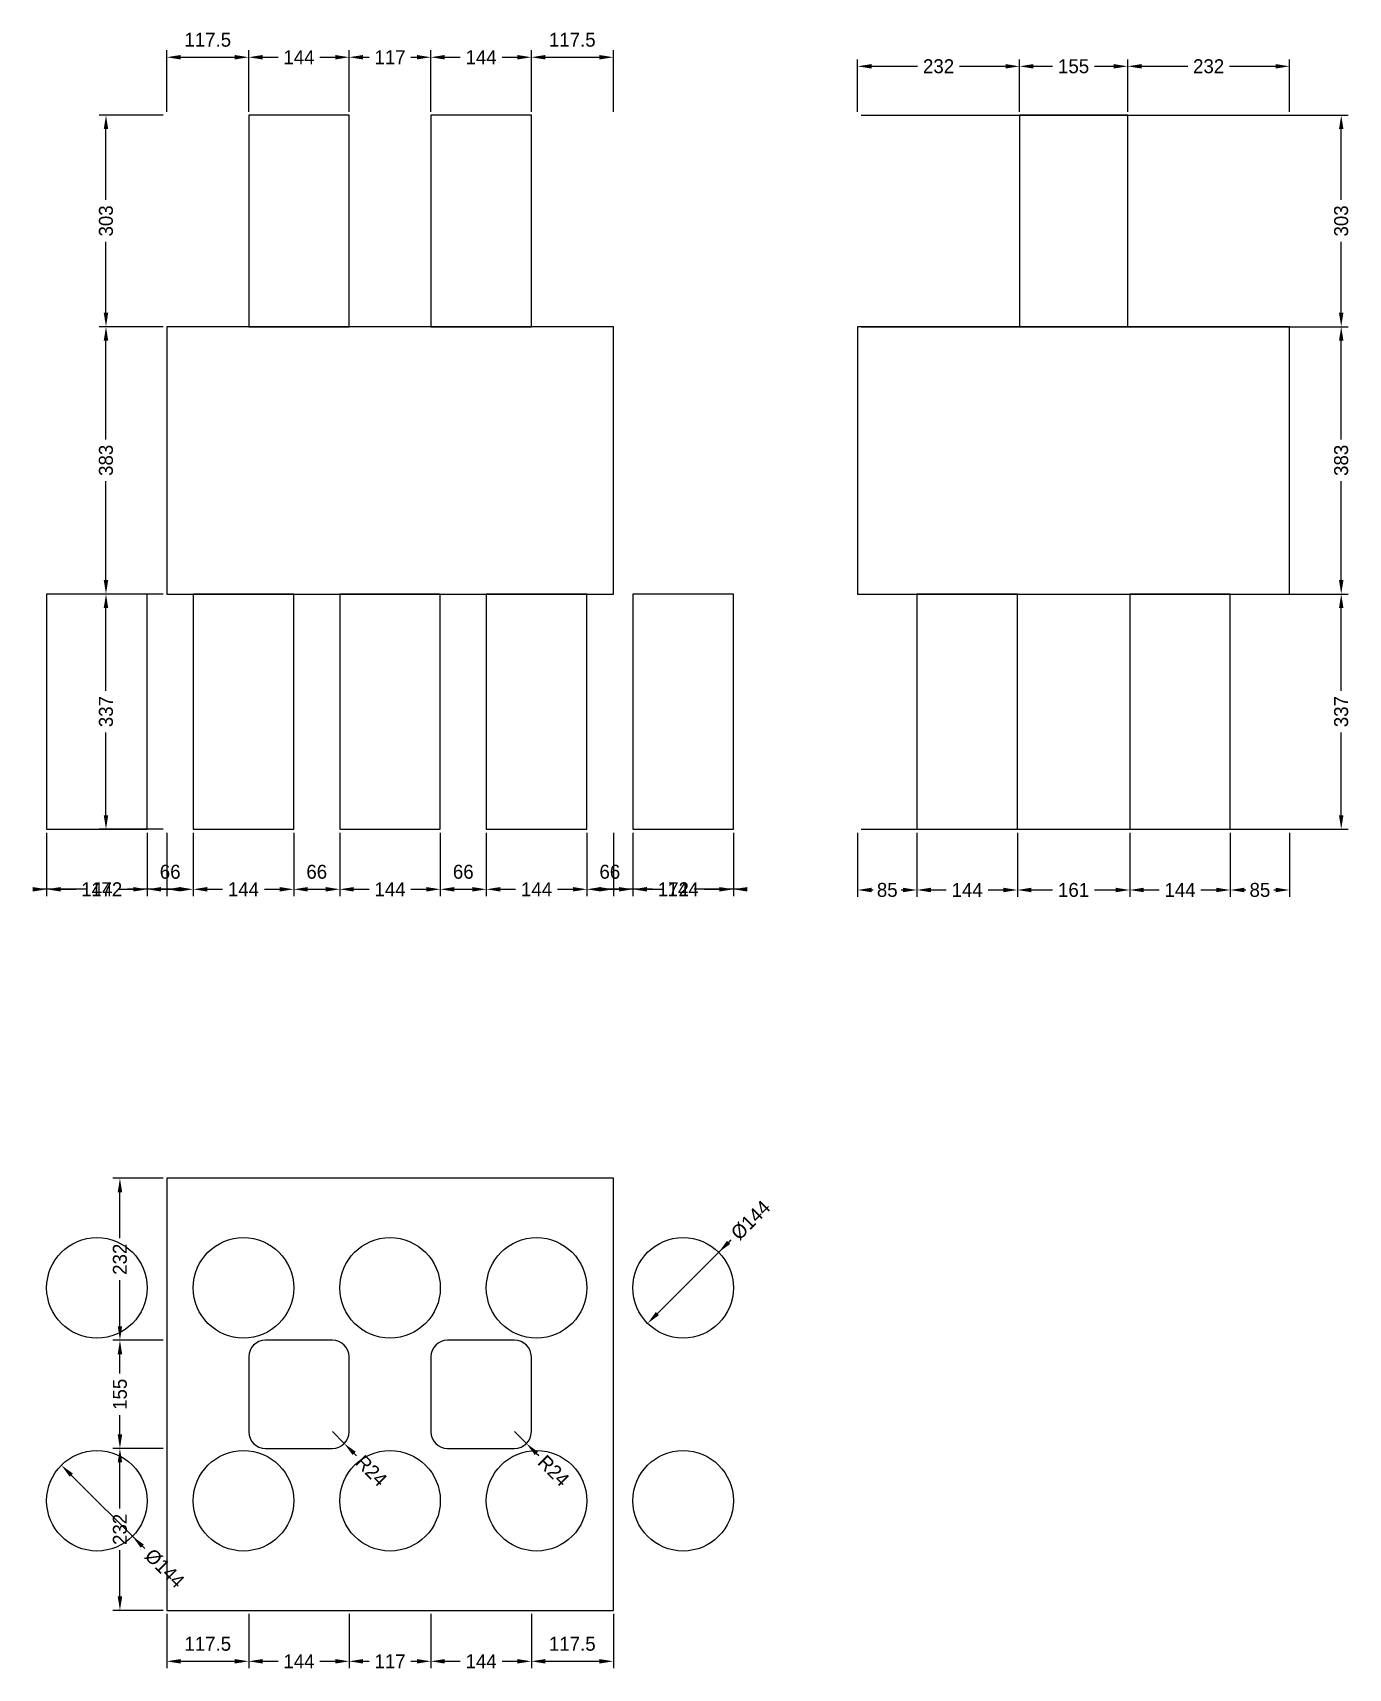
# Model space of a CAD drawing. Header units: metres. Extents: x -192 to 1693, y -83 to 2260.
import ezdxf

# ---------------------------------------------------------------- set-up
doc = ezdxf.new("R2010")
doc.units = ezdxf.units.M
for name, color, linetype in [('chengtai', 7, 'Continuous'), ('dunzhu', 7, 'Continuous'), ('zhuangji', 7, 'Continuous')]:
    doc.layers.add(name, color=color, linetype=linetype)

# ---------------------------------------------------------------- blocks, each defined once
blk = doc.blocks.new('_CLOSEDFILLED')
at = {"color": 0, "linetype": 'BYBLOCK'}
blk.add_solid([(-1, 0.16), (0, 0), (-1, -0.16)], dxfattribs=at)

msp = doc.modelspace()

# ---------------------------------------------------------------- linework, layer by layer
at = {"color": 7}
for p, q in [((0, 2147), (0, 2235)), ((117.5, 2147), (117.5, 2235)), ((117.5, 2147), (117.5, 2235)), ((261.5, 2147), (261.5, 2235)), ((261.5, 2147), (261.5, 2235)), ((378.5, 2147), (378.5, 2235)), ((378.5, 2147), (378.5, 2235)), ((522.5, 2147), (522.5, 2235)), ((522.5, 2147), (522.5, 2235)), ((640, 2147), (640, 2235)), ((20, 2225), (97.5, 2225)), ((137.5, 2225), (159.5, 2225)), ((219.5, 2225), (241.5, 2225)), ((281.5, 2225), (290, 2225)), ((350, 2225), (358.5, 2225)), ((398.5, 2225), (420.5, 2225)), ((480.5, 2225), (502.5, 2225)), ((542.5, 2225), (620, 2225)), ((990, 2147), (990, 2222)), ((1010, 2212), (1076, 2212)), ((1136, 2212), (1202, 2212)), ((1222, 2147), (1222, 2222)), ((1222, 2147), (1222, 2222)), ((1242, 2212), (1269.5, 2212)), ((1329.5, 2212), (1357, 2212)), ((1377, 2147), (1377, 2222)), ((1377, 2147), (1377, 2222)), ((1397, 2212), (1463, 2212)), ((1523, 2212), (1589, 2212)), ((1609, 2147), (1609, 2222)), ((-5, 2142), (-97, 2142)), ((995, 2142), (1693, 2142)), ((-87, 2020.5), (-87, 2122)), ((1683, 2020.5), (1683, 2122)), ((-87, 1859), (-87, 1960.5)), ((1683, 1859), (1683, 1960.5)), ((-5, 1839), (-97, 1839)), ((-5, 1839), (-97, 1839)), ((995, 1839), (1693, 1839)), ((995, 1839), (1693, 1839)), ((-87, 1677.5), (-87, 1819)), ((1683, 1677.5), (1683, 1819)), ((-87, 1476), (-87, 1617.5)), ((1683, 1476), (1683, 1617.5)), ((-5, 1456), (-97, 1456)), ((-5, 1456), (-97, 1456)), ((995, 1456), (1693, 1456)), ((995, 1456), (1693, 1456)), ((-87, 1317.5), (-87, 1436)), ((1683, 1317.5), (1683, 1436)), ((-87, 1139), (-87, 1257.5)), ((1683, 1139), (1683, 1257.5)), ((-172, 1114), (-172, 1023)), ((-172, 1114), (-172, 1023)), ((-5, 1119), (-97, 1119)), ((-28, 1114), (-28, 1023)), ((-28, 1114), (-28, 1023)), ((0, 1114), (0, 1023)), ((38, 1114), (38, 1023)), ((38, 1114), (38, 1023)), ((182, 1114), (182, 1023)), ((182, 1114), (182, 1023)), ((248, 1114), (248, 1023)), ((248, 1114), (248, 1023)), ((392, 1114), (392, 1023)), ((392, 1114), (392, 1023)), ((458, 1114), (458, 1023)), ((458, 1114), (458, 1023)), ((602, 1114), (602, 1023)), ((602, 1114), (602, 1023)), ((640, 1114), (640, 1023)), ((668, 1114), (668, 1023)), ((668, 1114), (668, 1023)), ((812, 1114), (812, 1023)), ((812, 1114), (812, 1023)), ((990, 1114), (990, 1022)), ((995, 1119), (1693, 1119)), ((1075, 1114), (1075, 1022)), ((1075, 1114), (1075, 1022)), ((1219, 1114), (1219, 1022)), ((1219, 1114), (1219, 1022)), ((1380, 1114), (1380, 1022)), ((1380, 1114), (1380, 1022)), ((1524, 1114), (1524, 1022)), ((1524, 1114), (1524, 1022)), ((1609, 1114), (1609, 1022)), ((-116, 1033), (-192, 1033)), ((-152, 1033), (-130, 1033)), ((-70, 1033), (-48, 1033)), ((20, 1033), (-56, 1033)), ((-8, 1033), (18, 1033)), ((58, 1033), (80, 1033)), ((140, 1033), (162, 1033)), ((202, 1033), (228, 1033)), ((268, 1033), (290, 1033)), ((350, 1033), (372, 1033)), ((412, 1033), (438, 1033)), ((478, 1033), (500, 1033)), ((560, 1033), (582, 1033)), ((696, 1033), (620, 1033)), ((622, 1033), (648, 1033)), ((688, 1033), (710, 1033)), ((832, 1033), (756, 1033)), ((770, 1033), (792, 1033)), ((1010, 1032), (1012.5, 1032)), ((1052.5, 1032), (1055, 1032)), ((1095, 1032), (1117, 1032)), ((1177, 1032), (1199, 1032)), ((1239, 1032), (1269.5, 1032)), ((1329.5, 1032), (1360, 1032)), ((1400, 1032), (1422, 1032)), ((1482, 1032), (1504, 1032)), ((1544, 1032), (1546.5, 1032)), ((1586.5, 1032), (1589, 1032)), ((-5, 619), (-77, 619)), ((-67, 533), (-67, 599)), ((805.1, 527.1), (703.2, 425.2)), ((808.6, 530.6), (805.1, 527.1)), ((-67, 407), (-67, 473)), ((-5, 387), (-77, 387)), ((-5, 387), (-77, 387)), ((-67, 339.5), (-67, 367)), ((-67, 252), (-67, 279.5)), ((237.5, 256), (254.5, 239)), ((498.5, 256), (515.5, 239)), ((-5, 232), (-77, 232)), ((-5, 232), (-77, 232)), ((-67, 146), (-67, 212)), ((272.1, 221.4), (268.6, 224.9)), ((533.1, 221.4), (529.6, 224.9)), ((-34.9, 91.9), (-136.8, 193.8)), ((-67, 20), (-67, 86)), ((-31.4, 88.4), (-34.9, 91.9)), ((-5, 0), (-77, 0)), ((0, -5), (0, -83)), ((117.5, -5), (117.5, -83)), ((117.5, -5), (117.5, -83)), ((261.5, -5), (261.5, -83)), ((261.5, -5), (261.5, -83)), ((378.5, -5), (378.5, -83)), ((378.5, -5), (378.5, -83)), ((522.5, -5), (522.5, -83)), ((522.5, -5), (522.5, -83)), ((640, -5), (640, -83)), ((20, -73), (97.5, -73)), ((137.5, -73), (159.5, -73)), ((219.5, -73), (241.5, -73)), ((281.5, -73), (290, -73)), ((350, -73), (358.5, -73)), ((398.5, -73), (420.5, -73)), ((480.5, -73), (502.5, -73)), ((542.5, -73), (620, -73))]:
    msp.add_line(p, q, dxfattribs=at)
at = {"layer": 'chengtai'}
for points in [[(0, 1456), (640, 1456), (640, 1839), (0, 1839), (0, 1456)], [(990, 1456), (1609, 1456), (1609, 1839), (990, 1839), (990, 1456)], [(0, 0), (640, 0), (640, 619), (0, 619), (0, 0)]]:
    msp.add_lwpolyline(points, dxfattribs=at)
at = {"layer": 'Defpoints', "color": 7}
for p in [(0, 2225), (117.5, 2225), (261.5, 2225), (378.5, 2225), (522.5, 2225), (990, 2212), (1222, 2212), (1377, 2212), (0, 2142), (0, 2142), (117.5, 2142), (117.5, 2142), (261.5, 2142), (261.5, 2142), (378.5, 2142), (378.5, 2142), (522.5, 2142), (522.5, 2142), (640, 2142), (990, 2142), (990, 2142), (1222, 2142), (1222, 2142), (1377, 2142), (1377, 2142), (1609, 2142), (-87, 1839), (0, 1839), (0, 1839), (990, 1839), (990, 1839), (1683, 1839), (-87, 1456), (0, 1456), (0, 1456), (990, 1456), (990, 1456), (1683, 1456), (-172, 1119), (-172, 1119), (-87, 1119), (-28, 1119), (-28, 1119), (0, 1119), (0, 1119), (38, 1119), (38, 1119), (182, 1119), (182, 1119), (248, 1119), (248, 1119), (392, 1119), (392, 1119), (458, 1119), (458, 1119), (602, 1119), (602, 1119), (640, 1119), (668, 1119), (668, 1119), (812, 1119), (812, 1119), (990, 1119), (990, 1119), (1075, 1119), (1075, 1119), (1219, 1119), (1219, 1119), (1380, 1119), (1380, 1119), (1524, 1119), (1524, 1119), (1609, 1119), (1683, 1119), (-172, 1033), (-28, 1033), (0, 1033), (38, 1033), (182, 1033), (248, 1033), (392, 1033), (458, 1033), (602, 1033), (668, 1033), (812, 1033), (990, 1032), (1075, 1032), (1219, 1032), (1380, 1032), (1524, 1032), (0, 619), (790.9, 512.9), (740, 462), (-67, 387), (0, 387), (0, 387), (237.5, 256), (254.5, 239), (498.5, 256), (515.5, 239), (-67, 232), (0, 232), (0, 232), (-100, 157), (-49.1, 106.1), (-67, 0), (0, 0), (0, 0), (117.5, 0), (117.5, 0), (261.5, 0), (261.5, 0), (378.5, 0), (378.5, 0), (522.5, 0), (522.5, 0), (640, 0), (0, -73), (117.5, -73), (261.5, -73), (378.5, -73), (522.5, -73)]:
    msp.add_point(p, dxfattribs=at)
at = {"layer": 'dunzhu'}
for p, q in [((237.5, 387), (141.5, 387)), ((498.5, 387), (402.5, 387)), ((117.5, 363), (117.5, 256)), ((261.5, 256), (261.5, 363)), ((378.5, 363), (378.5, 256)), ((522.5, 256), (522.5, 363)), ((141.5, 232), (237.5, 232)), ((402.5, 232), (498.5, 232))]:
    msp.add_line(p, q, dxfattribs=at)
for points in [[(117.5, 1839), (261.5, 1839), (261.5, 2142), (117.5, 2142), (117.5, 1839)], [(378.5, 1839), (522.5, 1839), (522.5, 2142), (378.5, 2142), (378.5, 1839)], [(1222, 1839), (1377, 1839), (1377, 2142), (1222, 2142), (1222, 1839)]]:
    msp.add_lwpolyline(points, dxfattribs=at)
for centre, start, end in [((141.5, 363), 90, 180), ((237.5, 363), 0, 90), ((402.5, 363), 90, 180), ((498.5, 363), 0, 90), ((141.5, 256), 180, 270), ((237.5, 256), 270, 360), ((402.5, 256), 180, 270), ((498.5, 256), 270, 360)]:
    msp.add_arc(centre, 24, start, end, dxfattribs=at)
at = {"layer": 'zhuangji'}
for points in [[(-172, 1119), (-28, 1119), (-28, 1456), (-172, 1456), (-172, 1119)], [(38, 1119), (182, 1119), (182, 1456), (38, 1456), (38, 1119)], [(248, 1119), (392, 1119), (392, 1456), (248, 1456), (248, 1119)], [(458, 1119), (602, 1119), (602, 1456), (458, 1456), (458, 1119)], [(668, 1119), (812, 1119), (812, 1456), (668, 1456), (668, 1119)], [(1075, 1119), (1219, 1119), (1219, 1456), (1075, 1456), (1075, 1119)], [(1380, 1119), (1524, 1119), (1524, 1456), (1380, 1456), (1380, 1119)]]:
    msp.add_lwpolyline(points, dxfattribs=at)
for centre in [(-100, 462), (-100, 462), (110, 462), (110, 462), (320, 462), (320, 462), (530, 462), (530, 462), (740, 462), (740, 462), (-100, 157), (-100, 157), (110, 157), (110, 157), (320, 157), (320, 157), (530, 157), (530, 157), (740, 157), (740, 157)]:
    msp.add_circle(centre, 72, dxfattribs=at)

# ---------------------------------------------------------------- block references
at = {"color": 7, "xscale": 20, "yscale": 20}
for p, rotation in [((0, 2225), 180), ((117.5, 2225), 180), ((261.5, 2225), 180), ((378.5, 2225), 180), ((522.5, 2225), 180), ((990, 2212), 180), ((1222, 2212), 180), ((1377, 2212), 180), ((-87, 2142), 90), ((1683, 2142), 90), ((-87, 1839), 270), ((1683, 1839), 270), ((-87, 1839), 90), ((1683, 1839), 90), ((-87, 1456), 270), ((-87, 1456), 90), ((1683, 1456), 270), ((1683, 1456), 90), ((-87, 1119), 270), ((1683, 1119), 270), ((-172, 1033), 180), ((-28, 1033), 180), ((0, 1033), 180), ((38, 1033), 180), ((182, 1033), 180), ((248, 1033), 180), ((392, 1033), 180), ((458, 1033), 180), ((602, 1033), 180), ((668, 1033), 180), ((812, 1033), 180), ((990, 1032), 180), ((1075, 1032), 180), ((1219, 1032), 180), ((1380, 1032), 180), ((1524, 1032), 180), ((-67, 619), 90), ((790.9, 512.9), 225), ((689.1, 411.1), 225), ((-67, 387), 270), ((-67, 387), 90), ((-67, 232), 270), ((254.5, 239), 135), ((515.5, 239), 135.00000000000006), ((-67, 232), 90), ((-150.9, 207.9), 135), ((-49.1, 106.1), 135), ((-67, 0), 270), ((0, -73), 180), ((117.5, -73), 180), ((261.5, -73), 180), ((378.5, -73), 180), ((522.5, -73), 180)]:
    msp.add_blockref('_CLOSEDFILLED', p, dxfattribs=dict(at, rotation=rotation))
for p in [(117.5, 2225), (261.5, 2225), (378.5, 2225), (522.5, 2225), (640, 2225), (1222, 2212), (1377, 2212), (1609, 2212), (-172, 1033), (-28, 1033), (38, 1033), (182, 1033), (248, 1033), (392, 1033), (458, 1033), (602, 1033), (640, 1033), (668, 1033), (812, 1033), (1075, 1032), (1219, 1032), (1380, 1032), (1524, 1032), (1609, 1032), (117.5, -73), (261.5, -73), (378.5, -73), (522.5, -73), (640, -73)]:
    msp.add_blockref('_CLOSEDFILLED', p, dxfattribs=at)

# ---------------------------------------------------------------- texts
at = {"color": 7, "char_height": 20, "attachment_point": 5}
for s, insert in [('117.5', (58.8, 2250)), ('117.5', (581.2, 2250)), ('144', (189.5, 2225)), ('117', (320, 2225)), ('144', (450.5, 2225)), ('232', (1106, 2212)), ('155', (1299.5, 2212)), ('232', (1493, 2212)), ('66', (5, 1058)), ('66', (215, 1058)), ('66', (425, 1058)), ('66', (635, 1058)), ('144', (-100, 1033)), ('172', (-86, 1033)), ('144', (110, 1033)), ('144', (320, 1033)), ('144', (530, 1033)), ('172', (726, 1033)), ('144', (740, 1033)), ('85', (1032.5, 1032)), ('144', (1147, 1032)), ('161', (1299.5, 1032)), ('144', (1452, 1032)), ('85', (1566.5, 1032)), ('117.5', (58.8, -48)), ('117.5', (581.2, -48)), ('144', (189.5, -73)), ('117', (320, -73)), ('144', (450.5, -73))]:
    msp.add_mtext(s, dxfattribs=dict(at, insert=insert))
for s, insert, rotation in [('303', (-87, 1990.5), 90), ('303', (1683, 1990.5), 90), ('383', (-87, 1647.5), 90), ('383', (1683, 1647.5), 90), ('337', (-87, 1287.5), 90), ('337', (1683, 1287.5), 90), ('%%c144', (836.9, 558.9), 45), ('232', (-67, 503), 90), ('155', (-67, 309.5), 90), ('R24', (293.4, 200.1), 315), ('R24', (554.4, 200.1), 315), ('232', (-67, 116), 90), ('%%c144', (-3.1, 60.1), 315)]:
    msp.add_mtext(s, dxfattribs=dict(at, insert=insert, rotation=rotation))

doc.saveas('drawing.dxf')
